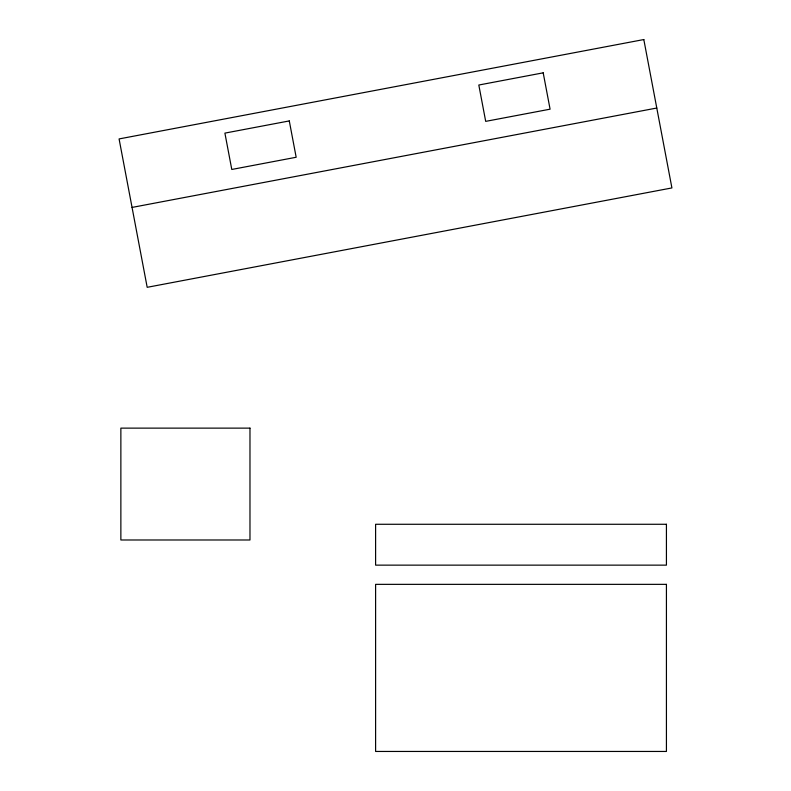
<?xml version="1.0" encoding="UTF-8"?>
<svg xmlns="http://www.w3.org/2000/svg" width="791" height="791" viewBox="0 0 791 791"><rect width="100%" height="100%" fill="white"/><g stroke="black" fill="none" stroke-linecap="round" stroke-linejoin="round"><path stroke-width="1.19" d="M132.057 207.42L656.777 108.031M643.815 39.55L119.085 138.929L147.185 287.311L671.915 187.932L643.815 39.55M289.288 120.924L224.901 133.115L231.783 169.462L296.17 157.261L289.288 120.924M543.199 72.831L478.812 85.023L485.694 121.369L550.081 109.178L543.199 72.831M249.976 428.129L120.865 428.129L120.865 539.986L249.976 539.986L249.976 428.129M666.427 524.275L375.606 524.275L375.606 565.14L666.427 565.14L666.427 524.275M666.427 584.351L375.606 584.351L375.606 751.45L666.427 751.45L666.427 584.351"/></g></svg>
